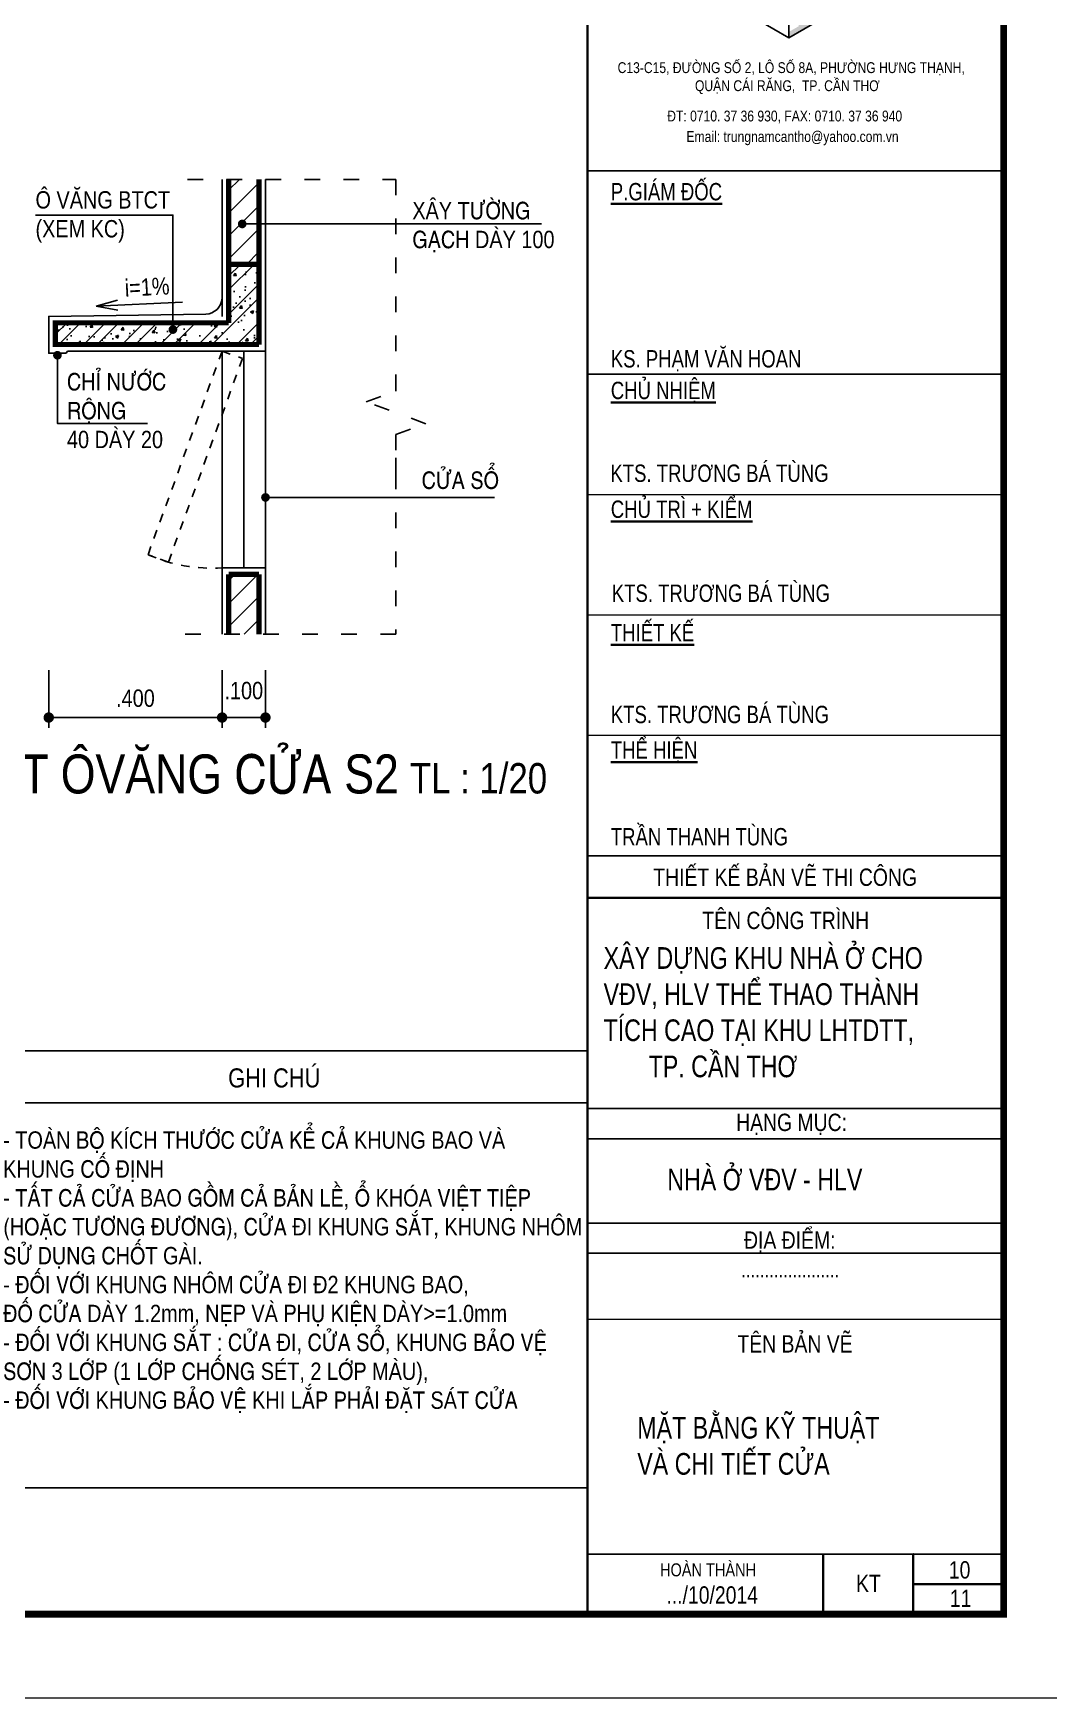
# Model space of a CAD drawing. Header units: millimetres. Extents: x 100 to 288, y -65 to 177.
# Drawn here: x 191.55 to 203.27, y 58.05 to 77.25 of the extents above; entities that cross this region are included whole.
import ezdxf

# ---------------------------------------------------------------- set-up
doc = ezdxf.new("R2010")
doc.units = ezdxf.units.MM
doc.header["$LTSCALE"] = 0.3
doc.header["$MEASUREMENT"] = 0
doc.header["$PDMODE"] = 2
doc.linetypes.add('ACAD_ISO03W100', pattern=[30, 12, -18])
doc.layers.get('0').update_dxf_attribs({"linetype": 'CONTINUOUS', "lineweight": 13})
doc.layers.get('DEFPOINTS').update_dxf_attribs({"linetype": 'CONTINUOUS', "lineweight": 13})
for name, color, linetype in [('HATCH', 8, 'CONTINUOUS'), ('LAYER 1', 1, 'CONTINUOUS'), ('LAYER 7', 7, 'CONTINUOUS'), ('LAYER1', 1, 'CONTINUOUS'), ('LAYER5', 5, 'CONTINUOUS'), ('LAYER7', 7, 'CONTINUOUS'), ('TEXT', 1, 'CONTINUOUS')]:
    doc.layers.add(name, color=color, linetype=linetype)
doc.styles.add('HELVE-KT', font='VHELVCN.TTF')
doc.styles.add('t', font='VHELVCN.TTF', dxfattribs={"height": 200})
doc.styles.add('VNI - HELVE', font='VBOOKMN.TTF', dxfattribs={"width": 0.8})
doc.dimstyles.new('1-20', dxfattribs={"dimtxt": 0.2, "dimasz": 0.12, "dimexe": 0.12, "dimexo": 0.2, "dimgap": 0.12, "dimtad": 1, "dimdec": 3, "dimlfac": 0.2, "dimzin": 4, "dimdsep": 46, "dimtxsty": 'HELVE-KT', "dimblk1": 'DOT', "dimblk2": 'DOT', "dimsah": 1, "dimcen": -0.18, "dimadec": 3, "dimazin": 0, "dimtfac": 1, "dimtdec": 3, "dimtmove": 2, "dimatfit": 3, "dimldrblk": 'DOT', "dimfxl": 0, "dimtolj": 1, "dimtzin": 4, "dimarcsym": 0})

# ---------------------------------------------------------------- blocks, each defined once
blk = doc.blocks.new('_DOT')
at = {"color": 0, "linetype": 'ByBlock'}
blk.add_line((-0.5, 0), (-1, 0), dxfattribs=at)
at = {"color": 0, "linetype": 'ByBlock', "const_width": 0.5}
blk.add_lwpolyline([(-0.25, 0, 1), (0.25, 0, 1)], format="xyb", close=True, dxfattribs=at)
blk = doc.blocks.new('*D900')
at = {"layer": 'DEFPOINTS', "color": 0, "lineweight": -2, "ltscale": 0.08}
for p in [(191.733, 70.099), (193.733, 70.099), (193.733, 69.352)]:
    blk.add_point(p, dxfattribs=at)
at = {"layer": 'LAYER 1', "color": 0, "lineweight": -2, "ltscale": 0.08}
for p, q in [((191.733, 69.899), (191.733, 69.232)), ((193.733, 69.899), (193.733, 69.232)), ((191.853, 69.352), (193.613, 69.352))]:
    blk.add_line(p, q, dxfattribs=at)
at = {"layer": 'LAYER 1', "color": 0, "lineweight": -2, "ltscale": 0.08, "xscale": 0.12, "yscale": 0.12, "zscale": 0.12, "rotation": 180}
blk.add_blockref('_DOT', (191.733, 69.352), dxfattribs=at)
at = {"layer": 'LAYER 1', "color": 0, "lineweight": -2, "ltscale": 0.08, "xscale": 0.12, "yscale": 0.12, "zscale": 0.12}
blk.add_blockref('_DOT', (193.733, 69.352), dxfattribs=at)
at = {"layer": 'LAYER 1', "color": 0, "lineweight": -2, "ltscale": 0.08, "insert": (192.733, 69.574), "char_height": 0.2, "attachment_point": 5, "style": 'HELVE-KT'}
blk.add_mtext('\\A1;.400', dxfattribs=at)
blk = doc.blocks.new('*D901')
at = {"layer": 'DEFPOINTS', "color": 0, "lineweight": -2, "ltscale": 0.08}
for p in [(193.733, 70.099), (194.233, 70.099), (194.233, 69.352)]:
    blk.add_point(p, dxfattribs=at)
at = {"layer": 'LAYER 1', "color": 0, "lineweight": -2, "ltscale": 0.08}
for p, q in [((193.733, 69.899), (193.733, 69.232)), ((194.233, 69.899), (194.233, 69.232)), ((193.853, 69.352), (194.113, 69.352))]:
    blk.add_line(p, q, dxfattribs=at)
at = {"layer": 'LAYER 1', "color": 0, "lineweight": -2, "ltscale": 0.08, "xscale": 0.12, "yscale": 0.12, "zscale": 0.12, "rotation": 180}
blk.add_blockref('_DOT', (193.733, 69.352), dxfattribs=at)
at = {"layer": 'LAYER 1', "color": 0, "lineweight": -2, "ltscale": 0.08, "xscale": 0.12, "yscale": 0.12, "zscale": 0.12}
blk.add_blockref('_DOT', (194.233, 69.352), dxfattribs=at)
at = {"layer": 'LAYER 1', "color": 0, "lineweight": -2, "ltscale": 0.08, "insert": (193.983, 69.662), "char_height": 0.2, "attachment_point": 5, "style": 'HELVE-KT'}
blk.add_mtext('\\A1;.100', dxfattribs=at)
blk = doc.blocks.new('AAEER')
at = {"linetype": 'Continuous', "ltscale": 0.08}
blk.add_hatch(color=8, dxfattribs=at).paths.add_polyline_path([(378.118, 656.482), (378.002, 656.548), (378.002, 656.014), (377.886, 655.947), (377.886, 655.88), (378.349, 656.148), (378.349, 656.682), (377.886, 656.949), (377.886, 656.882), (378.291, 656.649), (378.291, 656.181), (378.118, 656.081)])
blk.add_line((377.886, 657.083), (377.886, 655.88), dxfattribs=at)
blk.add_lwpolyline([(377.366, 656.181), (377.886, 655.88), (378.407, 656.181), (378.407, 656.782), (377.886, 657.083), (377.366, 656.782)], close=True, dxfattribs=at)
for points in [[(375.565, 643.528), (380.365, 643.528)], [(375.565, 643.18), (380.365, 643.18)], [(375.565, 642.208), (380.365, 642.208)], [(375.565, 641.861), (380.365, 641.861)]]:
    blk.add_lwpolyline(points)
at = {"layer": 'LAYER 7', "lineweight": 35}
for points in [[(375.565, 645.958), (380.365, 645.958)], [(378.282, 638.389), (378.282, 637.695)], [(379.323, 638.389), (379.323, 638.389), (379.323, 637.695)], [(379.323, 638.042), (380.365, 638.042)]]:
    blk.add_lwpolyline(points, dxfattribs=at)
at = {"layer": 'LAYER7', "const_width": 0.0278}
blk.add_lwpolyline([(380.365, 665.47), (375.565, 665.47), (375.565, 637.695), (380.365, 637.695)], close=True, dxfattribs=at)
at = {"layer": 'LAYER7', "const_width": 0.0174}
for points in [[(375.565, 654.346), (380.365, 654.346)], [(375.565, 651.999), (380.365, 651.999)], [(375.565, 650.61), (380.365, 650.61)], [(375.565, 649.221), (380.365, 649.221)], [(375.565, 647.833), (380.365, 647.833)], [(375.565, 646.444), (380.365, 646.444)], [(375.565, 641.097), (380.365, 641.097)], [(375.565, 638.389), (380.365, 638.389)]]:
    blk.add_lwpolyline(points, dxfattribs=at)
at = {"layer": 'LAYER 7', "lineweight": 35, "attachment_point": 1, "style": 'VNI - HELVE'}
for s, insert, char_height, width in [('{\\LP.GIAÙM ÑOÁC}', (375.833, 654.205), 0.2, 5.31965), ('KS. PHAÏM VAÊN HOAN', (375.833, 652.277), 0.2, 5.31965), ('{\\LCHUÛ NHIEÄM}', (375.833, 651.912), 0.2, 5.31965), ('KTS. TRÖÔNG BAÙ TUØNG', (375.828, 650.957), 0.2, 5.31965), ('{\\LCHUÛ TRÌ + KIEÅM}', (375.833, 650.542), 0.2, 5.31965), ('KTS. TRÖÔNG BAÙ TUØNG', (375.844, 649.573), 0.2, 5.31965), ('{\\LTHIEÁT KEÁ}', (375.833, 649.118), 0.2, 5.31965), ('KTS. TRÖÔNG BAÙ TUØNG', (375.833, 648.174), 0.2, 5.31965), ('{\\LTHEÅ HIEÄN}', (375.833, 647.765), 0.2, 5.31965), ('TRAÀN THANH TUØNG', (375.833, 646.764), 0.2, 5.31965), ('{\\fVNI-Helve|b0|i0|c0|p2;THIEÁT KEÁ BAÛN VEÕ THI COÂNG}', (376.323, 646.297), 0.2, 5.31965), ('{\\fVNI-Helve|b0|i0|c0|p2;TEÂN COÂNG TRÌNH}', (376.889, 645.799), 0.2, 5.31965), ('XAÂY DÖÏNG KHU NHAØ ÔÛ CHO\\PVÑV, HLV THEÅ THAO THAØNH \\PTÍCH CAO TAÏI KHU LHTDTT, \\P       TP. CAÀN THÔ', (375.75, 645.39), 0.25, 7.09083), ('{\\fVNI-Helve|b0|i0|c0|p2;HAÏNG MUÏC:}', (377.279, 643.469), 0.2, 5.31965), ('NHAØ ÔÛ VÑV - HLV', (376.485, 642.834), 0.25, 7.09083), ('{\\fVNI-Helve|b0|i0|c0|p2;ÑÒA ÑIEÅM:}', (377.37, 642.111), 0.2, 5.31965), ('{\\fVNI-Helve|b0|i0|c0|p2;.....................}', (377.337, 641.754), 0.17359, 5.31965), ('{\\fVNI-Helve|b0|i0|c0|p2;TEÂN BAÛN VEÕ}', (377.294, 640.914), 0.2, 5.31965), ('{\\fVNI-Helve|b0|i0|c0|p2;HOAØN THAØNH}', (376.401, 638.282), 0.15, 5.31965), ('{\\fVNI-Helve|b0|i0|c0|p2;.../10/2014}', (376.475, 638.017), 0.2, 5.31965), ('{\\fVNI-Helve|b0|i0|c0|p2;KT}', (378.663, 638.151), 0.2, 5.31965), ('{\\fVNI-Helve|b0|i0|c0|p2;11}', (379.745, 637.978), 0.2, 5.31965)]:
    blk.add_mtext(s, dxfattribs=dict(at, insert=insert, char_height=char_height, width=width))
at = {"layer": 'LAYER5', "char_height": 0.12499, "width": 8.0242, "attachment_point": 1, "style": 'VNI - HELVE'}
for s, insert in [('{\\fVNI-Helve|b0|i0|c0|p2;C13-C15, ÑÖÔØNG SOÁ 2, LOÂ SOÁ 8A, PHÖÔØNG HÖNG THAÏNH, \\P                       QUAÄN CAÙI RAÊNG,  TP. CAÀN THÔ}', (375.912, 655.598)), ('{\\fVNI-Helve|b0|i0|c0|p2;ÑT: 0710. 37 36 930, FAX: 0710. 37 36 940}', (376.484, 655.04)), ('{\\fVNI-Helve|b0|i0|c0|p2;Email: trungnamcantho@yahoo.com.vn}', (376.706, 654.803))]:
    blk.add_mtext(s, dxfattribs=dict(at, insert=insert))

msp = doc.modelspace()

# ---------------------------------------------------------------- hatches: boundary and pattern name
at = {"layer": 'HATCH', "lineweight": -2, "ltscale": 0.08}
h = msp.add_hatch(dxfattribs=at)
h.set_pattern_fill('ANSI31', color=256, scale=1.5, style=0)
h.set_pattern_definition([(45, (-740.75917, -289.29202), (-0.13258252, 0.13258252), [])])
h.paths.add_polyline_path([(194.15833, 75.55942), (193.80833, 75.55942), (193.80833, 74.5797), (194.15833, 74.5797)])
h.paths.add_polyline_path([(194.15833, 71.0047), (193.80833, 71.0047), (193.80833, 70.31265), (194.15833, 70.31265)])
h = msp.add_hatch(dxfattribs=at)
h.set_pattern_fill('AR-CONC', color=256, scale=0.05, style=0)
h.set_pattern_definition([(50, (-740.75917, -289.29202), (0.35863009, -0.03137607), [0.0375, -0.4125]), (355, (-740.75917, -289.29202), (-0.06937567, 0.37609607), [0.03, -0.33]), (100.4514, (-740.7293, -289.29464), (0.28925469, 0.34471977), [0.0318701, -0.35057106]), (46.1842, (-740.75917, -289.192), (0.53362052, -0.0827595), [0.05625, -0.61875]), (96.6356, (-740.7147, -289.1989), (0.46733135, 0.48705894), [0.04780514, -0.5258565]), (351.1842, (-740.75917, -289.192), (0.46733097, 0.4870593), [0.045, -0.495]), (21, (-740.70917, -289.21702), (0.29845353, -0.201309445), [0.0375, -0.4125]), (326, (-740.70917, -289.21702), (0.12165767, 0.36257502), [0.03, -0.33]), (71.4514, (-740.6843, -289.2338), (0.42011131, 0.16126525), [0.0318701, -0.35057106]), (37.5, (-740.75917, -289.29202), (0.006079928, 0.166446927), [0, -0.326, 0, -0.335, 0, -0.33125]), (7.5, (-740.75917, -289.29202), (0.13153477, 0.197205856), [0, -0.191, 0, -0.3185, 0, -0.12625]), (327.5, (-740.87067, -289.29202), (0.266911218, -0.011277436), [0, -0.125, 0, -0.39, 0, -0.5175]), (317.5, (-740.92067, -289.29202), (0.291593085, 0.05005249), [0, -0.1625, 0, -0.259, 0, -0.3675])])
h.paths.add_polyline_path([(194.15833, 74.5797), (193.80833, 74.5797), (193.80833, 73.9047), (191.80833, 73.9047), (191.80833, 73.6547), (193.23333, 73.6547), (194.15833, 73.6547)])
h = msp.add_hatch(dxfattribs=at)
h.set_pattern_fill('STEEL', color=256, scale=2.5, style=0)
h.set_pattern_definition([(45, (-740.75917, -289.29202), (-0.22097087, 0.22097087), []), (45, (-740.75917, -289.13577), (-0.22097087, 0.22097087), [])])
h.paths.add_polyline_path([(194.15833, 74.5797), (193.80833, 74.5797), (193.80833, 73.9047), (191.80833, 73.9047), (191.80833, 73.6547), (193.23333, 73.6547), (194.15833, 73.6547)])

# ---------------------------------------------------------------- linework, layer by layer
at = {"layer": 'DEFPOINTS', "linetype": 'Continuous', "ltscale": 0.08}
msp.add_lwpolyline([(161.74885, 58.04536), (203.74885, 58.04536), (203.74885, 87.74536), (161.74885, 87.74536)], close=True, dxfattribs=at)
at = {"layer": 'HATCH', "lineweight": -2, "ltscale": 0.08}
for points in [[(193.73333, 73.9797), (193.73333, 75.55942)], [(194.23333, 73.5797), (194.23333, 75.55942)], [(193.16566, 73.81368), (193.16566, 75.14831), (191.58013, 75.14831)], [(193.96497, 75.04567), (197.41894, 75.04567)], [(191.73333, 73.5797), (191.73333, 73.9797), (193.54537, 74.00328)], [(191.83333, 73.5547), (191.83333, 72.74488), (192.87224, 72.74488)], [(193.23333, 73.5797), (191.94831, 73.5797)], [(193.73333, 73.5797), (193.23333, 73.5797)], [(193.73333, 73.5797), (194.23333, 73.5797)], [(194.23333, 71.89152), (196.8743, 71.89152)], [(193.73333, 70.31265), (193.73333, 71.0797)], [(193.73333, 71.0797), (194.23333, 71.0797)], [(194.23333, 70.31265), (194.23333, 71.0797)]]:
    msp.add_lwpolyline(points, dxfattribs=at)
at = {"layer": 'HATCH', "linetype": 'Continuous', "ltscale": 0.08}
msp.add_lwpolyline([(191.73333, 73.5797), (191.73333, 73.5547), (191.93333, 73.5547), (191.94831, 73.5797)], dxfattribs=at)
at = {"layer": 'HATCH', "lineweight": -2, "ltscale": 0.08}
msp.add_arc((193.53371, 74.20313), 0.20019, 273.337459, 355.671989, dxfattribs=at)
at = {"layer": 'LAYER 1', "lineweight": -2, "ltscale": 0.08, "const_width": 0.05}
for points in [[(193.93997, 75.04567, 1), (193.98997, 75.04567, 1)], [(193.14066, 73.82766, 1), (193.19066, 73.82766, 1)], [(191.80833, 73.53079, 1), (191.85833, 73.53079, 1)], [(194.20833, 71.89152, 1), (194.25833, 71.89152, 1)]]:
    msp.add_lwpolyline(points, format="xyb", close=True, dxfattribs=at)
at = {"layer": 'LAYER 1', "linetype": 'Continuous', "ltscale": 0.08}
for points in [[(192.28164, 74.09765), (192.52633, 74.16585)], [(193.27758, 74.14289), (192.28164, 74.09765)], [(192.28164, 74.09765), (192.53116, 74.05006)]]:
    msp.add_lwpolyline(points, dxfattribs=at)
at = {"layer": 'LAYER 1', "color": 163, "lineweight": -2, "ltscale": 0.08}
for points in [[(193.73333, 71.0797), (193.73333, 73.5797)], [(193.98333, 71.0797), (193.98333, 73.5797)], [(194.23333, 71.0797), (194.23333, 73.5797)]]:
    msp.add_lwpolyline(points, dxfattribs=at)
at = {"layer": 'LAYER 7', "linetype": 'ACAD_ISO03W100', "ltscale": 0.05}
for points in [[(193.33275, 75.55942), (195.73831, 75.55942), (195.73831, 73.11695)], [(195.73831, 72.16901), (195.73831, 72.61695), (196.08174, 72.74195), (195.39488, 72.99195), (195.73831, 73.11695), (195.73831, 73.5649)], [(195.73831, 72.61695), (195.73831, 70.31265), (193.21976, 70.31265)]]:
    msp.add_lwpolyline(points, dxfattribs=at)
at = {"layer": 'LAYER 7', "color": 163, "linetype": 'ACAD_ISO03W100', "ltscale": 0.013}
msp.add_lwpolyline([(193.11321, 71.14496), (192.87828, 71.23046), (193.73333, 73.5797), (193.96826, 73.49419)], close=True, dxfattribs=at)
msp.add_arc((193.60833, 72.87079), 1.79545, 246.007806, 273.992194, dxfattribs=at)
at = {"layer": 'LAYER7', "linetype": 'Continuous', "const_width": 0.08}
msp.add_lwpolyline([(202.74885, 86.78282), (163.54885, 86.78282), (163.54885, 59.00791), (202.74885, 59.00791)], close=True, dxfattribs=at)
at = {"layer": 'LAYER7', "ltscale": 5, "const_width": 0.06}
for points in [[(193.80833, 73.9047), (193.80833, 75.55942)], [(194.15833, 73.6547), (194.15833, 75.55942)], [(193.80833, 74.5797), (194.15833, 74.5797)], [(194.15833, 73.6547), (193.23333, 73.6547), (191.80833, 73.6547), (191.80833, 73.9047), (193.80833, 73.9047)], [(193.80833, 71.0047), (194.15833, 71.0047)], [(193.80833, 70.31265), (193.80833, 71.0047)], [(194.15833, 70.31265), (194.15833, 71.0047)]]:
    msp.add_lwpolyline(points, dxfattribs=at)
at = {"layer": 'LAYER7', "linetype": 'Continuous', "ltscale": 0.08}
for points in [[(176.9321, 65.50623), (197.94924, 65.50623)], [(197.94924, 65.50623), (197.94924, 60.46587)], [(176.9321, 64.90913), (197.94924, 64.90913)], [(176.9321, 60.46587), (197.94924, 60.46587)]]:
    msp.add_lwpolyline(points, dxfattribs=at)

# ---------------------------------------------------------------- block references
at = {"layer": 'LAYER 7', "linetype": 'Continuous'}
msp.add_blockref('AAEER', (-177.61615, -578.6868), dxfattribs=at)

# ---------------------------------------------------------------- texts
at = {"layer": 'LAYER 1', "insert": (192.60434, 74.4053), "char_height": 0.2, "width": 22.9529552, "attachment_point": 1, "rotation": 3.128032, "style": 't'}
msp.add_mtext('i=1%', dxfattribs=at)
at = {"layer": 'LAYER 1', "linetype": 'Continuous', "ltscale": 0.4, "insert": (190.13011, 68.92645), "char_height": 0.2, "width": 10.8090428, "attachment_point": 1, "style": 'HELVE-KT'}
msp.add_mtext('{\\H2.25x;M.CAÉT OÂVAÊNG CÖÛA S2}  {\\H1.75x;TL : 1/20}', dxfattribs=at)
at = {"layer": 'LAYER 7', "lineweight": 35, "width": 5.3196514, "attachment_point": 1, "style": 'VNI - HELVE'}
for s, insert, char_height in [('MAËT BAÈNG KYÕ THUAÄT \\PVAØ CHI TIEÁT CÖÛA', (198.52267, 61.28458), 0.25), ('{\\fVNI-Helve|b0|i0|c0|p2;10}', (202.11666, 59.62004), 0.2)]:
    msp.add_mtext(s, dxfattribs=dict(at, insert=insert, char_height=char_height))
at = {"layer": 'LAYER1', "linetype": 'Continuous', "ltscale": 0.05, "style": 'HELVE-KT'}
for s, insert, char_height, width, attachment_point in [('XAÂY TÖÔØNG \\PGAÏCH DAØY 100', (195.92734, 74.71688), 0.2, 5.2618645, 7), ('CHÆ NÖÔÙC \\PROÄNG \\P40 DAØY 20', (191.94331, 72.45652), 0.2, 5.2618645, 7), ('CÖÛA SOÅ', (196.0348, 71.98465), 0.2, 5.2618645, 7), ('GHI CHUÙ', (193.80252, 65.30489), 0.22, 14.7877, 1)]:
    msp.add_mtext(s, dxfattribs=dict(at, insert=insert, char_height=char_height, width=width, attachment_point=attachment_point))
at = {"layer": 'LAYER1', "insert": (191.2074, 64.57847), "char_height": 0.2, "width": 22.9529552, "attachment_point": 1, "style": 'HELVE-KT'}
msp.add_mtext('- TOAØN BOÄ KÍCH THÖÔÙC CÖÛA KEÅ CAÛ KHUNG BAO VAØ \\PKHUNG COÁ ÑÒNH\\P- TAÁT CAÛ CÖÛA BAO GOÀM CAÛ BAÛN LEÀ, OÅ KHOÙA VIEÄT TIEÄP \\P(HOAËC TÖÔNG ÑÖÔNG), CÖÛA ÑI KHUNG SAÉT, KHUNG NHOÂM \\PSÖÛ DUÏNG CHOÁT GAØI.\\P- ÑOÁI VÔÙI KHUNG NHOÂM CÖÛA ÑI Ñ2 KHUNG BAO, \\PÑOÁ CÖÛA DAØY 1.2mm, NEÏP VAØ PHUÏ KIEÄN DAØY>=1.0mm\\P- ÑOÁI VÔÙI KHUNG SAÉT : CÖÛA ÑI, CÖÛA SOÅ, KHUNG BAÛO VEÄ \\PSÔN 3 LÔÙP (1 LÔÙP CHOÁNG SEÙT, 2 LÔÙP MAØU), \\P- ÑOÁI VÔÙI KHUNG BAÛO VEÄ KHI LAÉP PHAÛI ÑAËT SAÙT CÖÛA ', dxfattribs=at)
at = {"layer": 'TEXT', "insert": (191.58013, 75.42392), "char_height": 0.2, "width": 22.9529552, "attachment_point": 1, "style": 'HELVE-KT'}
msp.add_mtext('OÂ VAÊNG BTCT\\P(XEM KC)', dxfattribs=at)

# ---------------------------------------------------------------- dimensions: what is measured, and where the dimension line sits
at = {"layer": 'LAYER 1', "lineweight": -2, "ltscale": 0.08}
dim = msp.add_linear_dim(base=(193.73333, 69.35182), p1=(191.73333, 70.09899), p2=(193.73333, 70.09899), dimstyle='1-20', dxfattribs=at)
dim.commit()
dim.dimension.update_dxf_attribs({"geometry": '*D900', "text_midpoint": (192.73333, 69.57395)})
dim = msp.add_linear_dim(base=(194.23333, 69.35182), p1=(193.73333, 70.09899), p2=(194.23333, 70.09899), dimstyle='1-20', dxfattribs=at)
dim.commit()
dim.dimension.update_dxf_attribs({"geometry": '*D901', "text_midpoint": (193.98333, 69.66169), "dimtype": 160})

doc.saveas('drawing.dxf')
